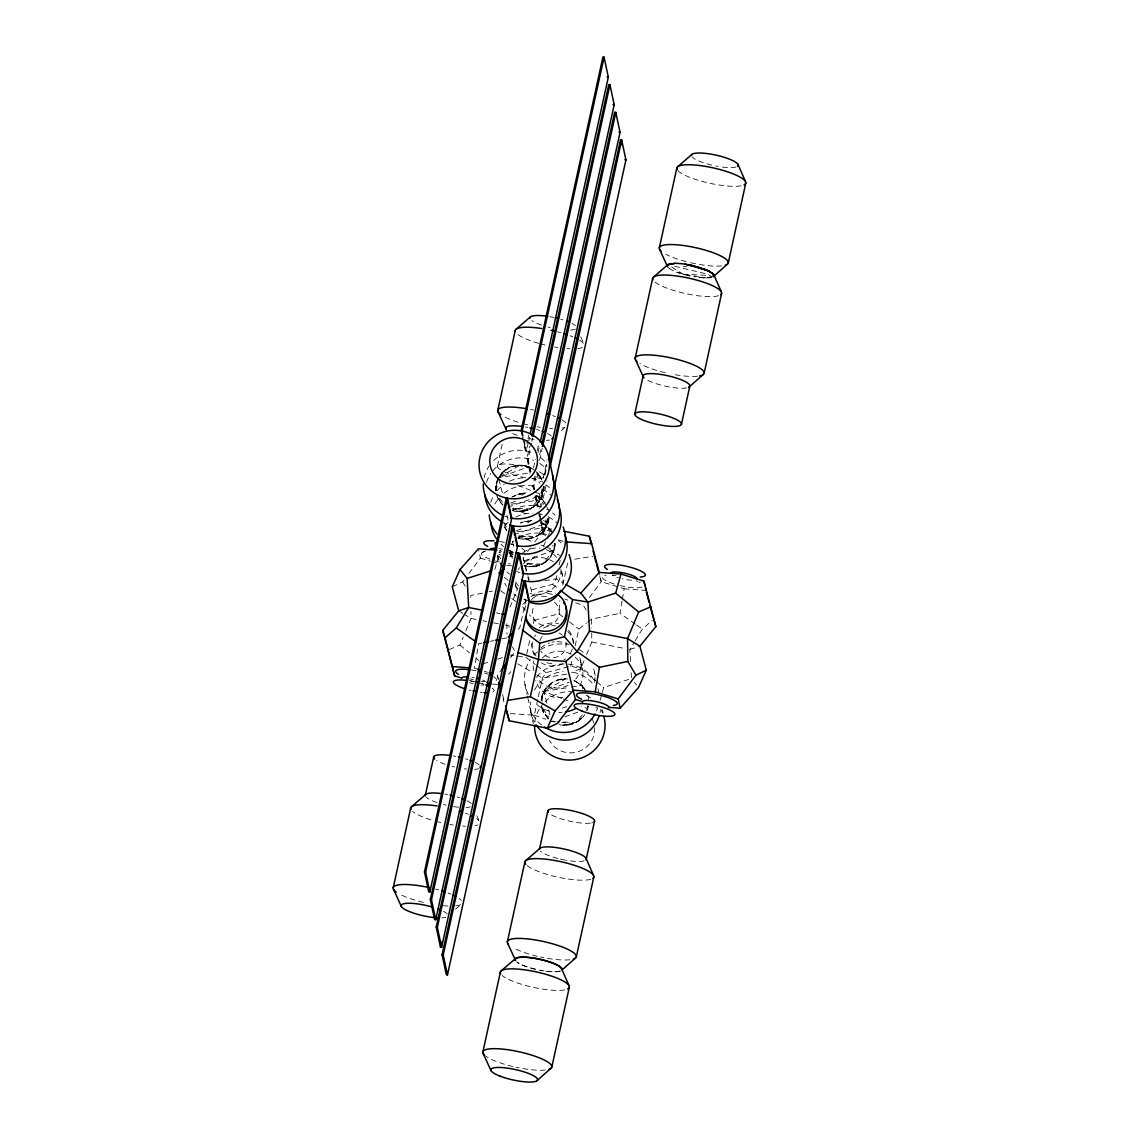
<?xml version="1.0" encoding="UTF-8"?>
<svg xmlns="http://www.w3.org/2000/svg" width="1139" height="1139" viewBox="0 0 1139 1139"><rect width="100%" height="100%" fill="white"/><g stroke="black" fill="none" stroke-linecap="round" stroke-linejoin="round"><path stroke-width="0.75" stroke-dasharray="5 3.75" d="M512.436 510.642C525.677 514.956 543.275 504.848 542.406 490.083M518.302 538.234C532.141 542.79 550.294 531.529 548.3 516.067M524.168 565.841C538.021 570.397 556.159 559.135 554.166 543.673M587.795 705.383L586.984 710.679M537.964 502.883L542.321 494.967L543.331 486.495C544.143 495.864 538.348 504.435 530.347 508.919L513.148 508.165M555.02 543.161C555.476 552.045 549.511 559.818 542.093 564.132L523.171 563.292M495.679 490.24L496.689 481.769M519.014 535.771L536.227 536.526C543.474 532.312 549.169 524.937 549.24 516.323M555.106 543.915L554.052 550.165L549.696 558.096M562.865 616.84L558.865 613.793L559.847 600.709M543.83 530.489L548.186 522.559L548.784 517.49M544.228 562.908L548.058 559.861L542.093 564.132L554.052 550.165L554.864 543.388M495.849 491.009L496.148 483.804L497.444 479.733M541.224 700.286C541.965 687.315 555.106 677.321 567.792 678.958M496.234 490.866L498.426 477.711L528.653 466.805L532.739 468.884C522.146 461.893 506.57 465.139 499.622 475.746M542.192 701.254C541.167 688.027 553.355 679.086 565.57 678.816L543.844 691.387L541.21 699.545M635.306 624.158L619.958 613.309L622.051 601.05M622.35 599.299L624.144 588.792L619.232 587.268M497.359 466.278L502.299 443.726M528.354 442.373L526.46 451.03L525.321 450.802L527.599 440.423M527.969 438.686L528.724 435.226M528.724 440.636L529.493 437.177M530.119 473.411L526.944 458.433L529.592 446.317M530.902 471.973L528.083 458.661L531.486 443.071M531.87 441.348L532.625 437.889M533.465 468.015L535.358 459.373M537.252 450.717L538.761 443.783M538.007 452.667L539.53 445.748M533.522 489.371L532.81 486.04L535.088 475.646M539.63 454.874L541.523 446.232M534.647 489.585L533.949 486.253L536.982 472.414M539.63 460.298L542.278 448.182M541.979 488.93L538.192 506.229L537.053 506.015L540.47 490.425M543.118 478.309L546.905 461.01M544.414 474.835L546.692 464.427M545.012 475.077L546.905 466.421M532.497 507.695L536.327 504.648L530.347 508.919L542.321 494.967L543.331 486.495M539.815 508.45L544.741 485.94M541.324 506.94L547.019 480.971M526.019 599.271L519.74 627.945L517.206 629.924M547.475 518.259L544.058 533.835L542.919 533.607L546.336 518.031M538.363 535.302L542.192 532.255L536.227 536.526L548.186 522.559L549.083 518.473M526.745 654.042L530.802 635.491M533.394 623.688L534.134 620.314L529.535 614.918M556.829 575.779L556.145 578.883L552.6 584.321L529.521 590.415M559.192 564.958L560.217 560.331M510.343 713.584L534.305 715.221L537.693 699.759M538.363 696.669L542.435 678.118L545.98 672.679L570.71 666.158L580.719 668.621L595.597 680.837M562.808 585.076L568.219 560.345M570.71 666.158L572.191 659.41M575.138 645.913L578.84 629.055L586.471 623.118M588.336 705.909L586.001 712.701M588.279 706.607L587.738 708.629L581.232 706.08M495.636 488.019L498.426 477.711L529.535 472.884M541.452 700.229L543.844 691.387L549.938 684.14M494.867 569.5L500.22 550.436M600.139 700.2L601.933 693.85M602.374 692.27L603.713 687.5L631.462 678.545L631.077 671.711M541.566 697.481L542.862 693.409M496.148 483.804L498.426 477.711M449.222 649.543L459.928 645.016L463.189 637.185M465.794 630.935L471.019 618.42L470.934 611.387M510.016 607.144L517.861 588.365L515.155 586.158M583.994 660.805L580.719 668.621L571.55 672.508M586.599 654.555L591.824 642.04L591.682 629.725M543.545 546.108L545.481 541.78M547.418 537.451L551.276 528.795L540.911 533.735L534.704 542.064M630.522 661.446L629.867 649.472L634.309 642.197M635.192 640.73L642.282 629.084L652.277 620.285M452.283 586.813L462.648 581.872L464.74 579.068M468.926 573.472L480.416 558.082L478.779 550.336M526.261 571.123L523.143 557.526L525.819 553.967M527.585 551.575L530.261 548.016M498.341 679.94L497.359 675.299L501.801 669.362M510.685 657.459L515.127 651.508L512.422 646.952M589.376 597.562L601.221 581.687L599.74 574.725M559.932 724.817C569.272 726.71 579.48 722.596 584.805 714.666M499.437 476.501C506.485 464.413 524.78 461.722 535.159 470.977M582.3 714.979L575.764 722.596L556.843 721.756M525.122 566.809L534.333 556.458M508.549 674.231L510.842 671.654M501.046 473.852L504.52 470.478M499.708 476.472L508.649 467.816M546.891 703.105L543.844 691.387L554.067 681.492M561.228 430.77L564.73 427.666M455.5 909.278L460.17 905.121M522.73 604.368L526.474 601.065M583.382 716.559L575.764 722.596L581.744 718.325L577.914 721.371M587.738 622.136L591.554 619.16L619.958 613.309M511.767 497.188L519.071 493.643L528.24 492.888M499.879 476.871L520.153 465.153L510.898 466.819L520.153 465.153M521.676 495.266L526.019 492.746L516.764 494.411L526.019 492.746L512.379 496.647M527.542 522.872L531.885 520.352L534.106 520.495M482.552 552.287L485.741 550.92M510.656 503.025L515.426 501.302M516.522 530.632L522.886 528.325M561.726 698.421L543.844 691.387L569.301 682.204M507.909 507.268L542.321 494.967L541.053 489.998M513.774 534.874L548.186 522.559L546.934 517.604M524.552 560.715L554.052 550.165L552.799 545.211M555.049 721.855L551.689 721.528L556.601 719.777M564.802 716.844L577.9 712.146M629.867 649.472L639.89 646.212M482.908 663.88L489.443 661.773M497.601 659.139L502.498 657.559M712.473 276.136L706.308 277.93L698.235 277.361A23.905 5.339 12.4 0 1 693.95 276.72M534.134 620.314L558.865 613.793M482.452 593.134L470.749 595.555L470.82 600.822M489.129 591.753L492.475 591.07M481.968 643.008L478.622 643.692L474.422 668.209L477.697 669.219M490.311 641.285L493.657 640.588M502.014 638.865L507.026 637.84M518.857 511.582L528.112 509.93L512.991 508.492M524.723 539.188L533.977 537.523L518.857 536.099M530.589 566.795L539.843 565.129L524.723 563.705M564.275 725.258L573.529 723.592L561.769 722.482M525.805 510.685L521.135 511.511L528.112 509.93L516.636 511.454L512.194 509.916M531.671 538.291L527.001 539.117L533.977 537.523L522.502 539.06L518.06 537.523M537.537 565.898L532.867 566.724L539.843 565.129L528.368 566.667L523.926 565.115M571.223 724.361L566.553 725.187L573.529 723.592L562.054 725.13L559.092 724.105M574.739 559.263L592.65 556.302M544.741 580.762L556.145 578.883L562.31 582.442M566.752 674.089L542.435 678.118L536.953 674.957M511.212 504.25L542.321 499.409L545.41 503.096M517.078 531.842L548.186 527.015L551.276 530.703M543.844 691.387L569.771 687.358M571.507 687.088L581.872 685.479L584.962 689.166M708.017 277.888L710.85 277.574L706.308 277.93L711.946 277.304L706.308 277.93L683.172 274.243L676.865 272.178A23.905 5.339 12.4 0 1 669.376 268.477L668.522 267.807M551.689 721.528L555.134 721.685M678.872 272.904L676.865 272.178L683.172 274.243L710.579 275.524M546.407 596.509L532.725 595.569L529.678 584.065M506.698 565.428L511.724 565.798M624.144 588.792L645.927 590.429M477.554 682.944L484.26 683.457M492.632 684.083L497.658 684.468M704.429 277.902L698.235 277.361L700.371 277.603M683.4 266.327L686.86 266.697M522.602 656.861L510.656 654.925L513.703 658.769M526.944 458.433L528.083 458.661M532.81 486.04L533.949 486.253M496.376 612.924L499.836 613.608M476.216 619.445L471.019 618.42L464.171 614.177M483.135 620.798L486.595 621.467M493.5 622.819L498.697 623.83M505.616 625.183L509.076 625.866L509.261 629.283M591.824 642.04L624.685 648.461M687.586 275.396L689.75 275.894L683.172 274.243L667.853 264.675M674.687 266.298L708.885 274.471M689.75 275.894L683.172 274.243M522.374 465.282L528.653 466.805L524.495 465.595M510.044 553.483L513.319 554.494M617.594 586.756L601.221 581.687L599.484 575.28M480.416 558.082L490.254 561.114M491.891 561.627L498.441 563.648M484.26 671.255L487.535 672.266M469.368 680.41L474.28 681.934M540.911 533.735L546.763 535.743M558.437 539.772L564.275 541.78M564.773 599.057L567.877 600.125M575.665 602.802L583.453 605.492L586.158 610.048M534.305 715.221L545.98 719.236M517.932 485.385L532.568 491.123M534.191 491.763L542.321 494.967M512.422 508.507L528.681 514.899M543.303 520.651L548.186 522.559M518.288 536.113L534.547 542.506M541.039 545.054L544.3 546.336M545.923 546.976L554.052 550.165M563.349 699.047L569.856 701.61M583.609 688.383L581.872 685.479L574.07 680.481L581.872 685.479L586.314 692.085M541.751 522.701L548.186 527.015L552.629 533.622M574.07 680.481L581.872 685.479L582.712 688.796M536.597 495.337L542.321 499.409L544.1 502.057M542.463 522.943L548.186 527.015L550.792 531.372M549.71 549.667L559.591 555.362M517.761 663.88L532.838 672.58M458.69 610.789L462.804 613.337M535.828 495.251L542.321 499.409L545.795 505.218M541.694 522.844L548.186 527.015L549.454 531.984M636.701 625.14L642.282 629.084M500.548 590.671L504.734 593.633M511.724 598.559L515.91 601.52M552.6 584.321L559.263 589.404M569.514 621.937L578.84 629.055M526.004 657.417L535.33 664.535M536.654 665.56L545.98 672.679M538.605 496.476L542.321 499.409L543.574 504.378M504.335 577.274L508.393 580.605M596.95 681.948L603.713 687.5M459.928 645.016L469.396 652.775M476.145 658.328L478.85 660.549M497.23 497.003L503.054 505.047M548.471 718.723L543.645 712.843L541.367 706.18L548.87 717.342M667.895 267.181L669.376 268.477M548.614 719.065L543.645 712.843L541.879 708.444M536.455 471.802L541.78 479.733L537.337 473.126M496.462 494.767L498.227 499.181L502.555 504.933M547.973 718.595L541.367 706.18L543.645 712.843M522.644 606.816L524.937 609.522M634.494 682.389L636.53 684.938M506.784 530.774L504.093 526.773L506.784 530.774L503.951 524.68M509.816 552.287L512.65 558.381L508.962 552.216M499.708 498.085L502.513 502.271M503.694 522.901L506.513 527.086M509.56 550.507L512.379 554.693M509.959 554.38L512.65 558.381M538.092 473.568L541.78 479.733L539.544 475.49M537.323 473.255L542.534 481.968M546.663 506.67L548.4 509.574M549.824 528.781L552.771 533.707M583.51 687.244L586.457 692.17M462.648 581.872L465.353 586.428M498.782 498.597L500.918 503.167M580.776 336.831L583.908 343.978A35.295 7.873 12.4 0 0 579.537 340.148M476.857 815.723L478.722 820.009M523.143 557.526L527.912 575.181M528.354 576.775L529.222 579.993M497.359 675.299L498.227 678.517M502.555 694.548L504.292 700.969M527.784 576.875L528.923 581.189M503.125 698.962L503.894 701.838M498.854 479.391L502.783 494.454M506.912 515.369L508.208 520.395M512.336 541.296L514.088 547.987M548.642 709.811L549.938 714.836M536.882 473.468L539.388 483.392M594.458 672.11L595.17 675.441M602.446 709.711L603.157 713.028M561.57 571.308L562.595 576.092M580.477 660.236L582.513 669.789M522.203 431.055L523.627 437.703M523.983 439.369L526.46 451.03M536.07 496.248L538.192 506.229M539.815 513.86L540.512 517.191M540.868 518.857L544.058 533.835M521.989 432.606L523.057 437.604M524.111 442.587L525.891 450.916M527.514 458.547L530.333 471.859M533.379 486.154L534.077 489.471M535.501 496.134L537.622 506.115M539.601 515.412L540.655 520.409M541.367 523.741L543.488 533.721M521.078 430.827L522.132 435.824M522.488 437.49L525.321 450.802M534.931 496.02L537.053 506.015M538.676 513.646L539.388 516.964M539.729 518.629L542.919 533.607M515.269 583.396L515.953 586.585M497.472 555.134L498.896 561.783M524.937 684.325L527.058 694.306M527.414 695.972L529.179 704.301M530.802 711.932L533.28 723.578M587.952 695.644L588.749 700.172M591.554 619.16L591.654 627.959M506.855 623.759L506.983 634.309M531.5 599.57A20.844 20.217 -12 0 1 552.315 594.359M554.422 602.189A13.497 13.098 -12 0 1 556.829 619.915A13.497 13.098 -12 0 1 538.761 623.645A13.497 13.098 -12 0 1 533.977 606.404M524.78 610.775A20.844 20.217 -12 0 1 526.36 603.556M530.931 596.893A20.844 20.217 -12 0 1 555.362 593.092M600.552 709.512A35.295 34.227 -12 0 1 600.039 712.558M534.163 721.77A35.295 34.227 -12 0 1 530.575 702.137M534.447 690.106A35.295 34.227 -12 0 1 563.164 671.654M572.931 672.224A35.295 34.227 -12 0 1 593.006 683.984M594.615 727.764A23.905 23.193 -12 0 1 577.16 751.954A23.905 23.193 -12 0 1 549.511 740.45M562.182 708.088A23.905 23.193 -12 0 1 566.823 706.792M592.066 718.837A23.905 23.193 -12 0 1 593.818 723.237M534.817 722.112A35.295 34.227 -12 0 1 542.577 704.372M544.983 701.766A35.295 34.227 -12 0 1 570.781 691.53M586.371 695.345A35.295 34.227 -12 0 1 592.18 699.047M601.207 709.853A35.295 34.227 -12 0 1 602.688 713.042M575.209 657.146A23.905 23.193 -12 0 1 577.872 688.497M563.008 697.296A23.905 23.193 -12 0 1 535.871 680.296M542.235 658.157A23.905 23.193 -12 0 1 571.123 654.256M593.704 668.778A35.295 34.227 -12 0 1 594.174 684.966M562.111 712.388A35.295 34.227 -12 0 1 558.736 712.487M549.269 711.092A35.295 34.227 -12 0 1 534.675 702.663M528.297 694.178A35.295 34.227 -12 0 1 530.361 659.581M534.874 654.185A35.295 34.227 -12 0 1 537.58 651.807M540.527 649.686A35.295 34.227 -12 0 1 567.065 644.617M579.224 649.458A35.295 34.227 -12 0 1 584.72 653.786M596.494 710.935A35.295 34.227 -12 0 0 597.619 707.931A13.497 3.004 12.4 0 1 595.199 707.547M541.58 724.945A35.295 34.227 -12 0 1 528.781 700.969M536.711 676.78A35.295 34.227 -12 0 1 564.916 663.923M568.176 664.122A35.295 34.227 -12 0 1 595.341 682.247M597.947 688.739A35.295 34.227 -12 0 1 598.701 692.085M579.865 657.844A23.905 23.193 -12 0 1 574.17 680.837M568.09 685.322A23.905 23.193 -12 0 1 536.811 677.491M533.835 670.743A23.905 23.193 -12 0 1 533.55 660.933M540.783 648.063A23.905 23.193 -12 0 1 549.468 642.951M551.917 642.268A23.905 23.193 -12 0 1 554.422 641.841M556.957 641.67A23.905 23.193 -12 0 1 569.087 644.702M445.833 917.251A23.905 5.339 12.4 0 1 441.904 917.835M443.413 911.285A23.905 5.339 12.4 0 1 447.271 914.033M460.412 904.665A35.295 7.873 12.4 0 1 455.6 905.832M448.068 906.018A35.295 7.873 12.4 0 1 442.06 905.605M423.195 902.344A35.295 7.873 12.4 0 1 399.832 894.257M435.468 889.061A35.295 7.873 12.4 0 1 438.729 889.958M448.04 893.019A35.295 7.873 12.4 0 1 450.816 894.115M459.102 898.472A35.295 7.873 12.4 0 1 461.281 900.394M470.222 806.868A23.905 5.339 12.4 0 1 466.065 807.523M458.405 807.252A23.905 5.339 12.4 0 1 453.593 806.626M446.175 805.173A23.905 5.339 12.4 0 1 443.427 804.49M436.92 802.539A23.905 5.339 12.4 0 1 426.285 797.186M445.007 794.125A23.905 5.339 12.4 0 1 447.47 794.566M457.237 796.973A23.905 5.339 12.4 0 1 459.501 797.684M467.104 800.731A23.905 5.339 12.4 0 1 471.432 803.721M477.896 824.85A35.295 7.873 12.4 0 1 475.02 825.732M465.538 826.216A35.295 7.873 12.4 0 1 462.605 826.046M453.208 824.978A35.295 7.873 12.4 0 1 450.062 824.465M440.665 822.529A35.295 7.873 12.4 0 1 437.419 821.717M430.941 819.866A35.295 7.873 12.4 0 1 412.532 811.324M465.524 813.203A35.295 7.873 12.4 0 1 468.3 814.3M476.572 818.656A35.295 7.873 12.4 0 1 478.75 820.578M478.579 768.697A23.905 5.339 12.4 0 1 474.621 769.338M466.677 769.067A23.905 5.339 12.4 0 1 464.356 768.797M454.532 766.988A23.905 5.339 12.4 0 1 452.069 766.39M445.15 764.312A23.905 5.339 12.4 0 1 436.579 760.482M453.365 755.94A23.905 5.339 12.4 0 1 455.842 756.396M465.595 758.788A23.905 5.339 12.4 0 1 467.858 759.499M475.461 762.561A23.905 5.339 12.4 0 1 479.063 764.824M545.254 1070.005A35.295 7.873 12.4 0 1 522.246 1068.453M519.156 1067.884A35.295 7.873 12.4 0 1 516.052 1067.243M512.849 1066.517A35.295 7.873 12.4 0 1 485.969 1056.294M559.648 971.111A23.905 5.339 12.4 0 1 539.559 970.143M535.287 969.218A23.905 5.339 12.4 0 1 517.078 962.298M564.673 989.905A35.295 7.873 12.4 0 1 531.457 986.958A35.295 7.873 12.4 0 1 502.199 975.497M560.858 970.855A23.905 5.339 12.4 0 1 546.279 971.24M544.129 970.941A23.905 5.339 12.4 0 1 539.9 970.214M535.629 969.275A23.905 5.339 12.4 0 1 516.579 961.686M569.756 959.764A35.295 7.873 12.4 0 1 540.555 957.002M537.352 956.276A35.295 7.873 12.4 0 1 513.988 948.189M584.15 860.87A23.905 5.339 12.4 0 1 566.154 860.287M565.3 860.13A23.905 5.339 12.4 0 1 559.79 858.977M557.868 858.493A23.905 5.339 12.4 0 1 540.456 851.118M590.785 879.265A35.295 7.873 12.4 0 1 557.711 877.115A35.295 7.873 12.4 0 1 526.702 865.256M592.736 822.629A23.905 5.339 12.4 0 1 591.654 822.913M590.329 823.141A23.905 5.339 12.4 0 1 568.688 820.92A23.905 5.339 12.4 0 1 549.653 813.659M736.093 166.992A23.905 5.339 12.4 0 1 720.232 166.75M718.097 166.408A23.905 5.339 12.4 0 1 716.004 166.023M711.733 165.098A23.905 5.339 12.4 0 1 692.056 156.869M741.119 185.785A35.295 7.873 12.4 0 1 706.265 182.454A35.295 7.873 12.4 0 1 677.719 170.437M721.699 265.885A35.295 7.873 12.4 0 1 689.294 262.397M686.048 261.586A35.295 7.873 12.4 0 1 665.945 254.31M718.581 295.699A35.295 7.873 12.4 0 1 685.507 293.549A35.295 7.873 12.4 0 1 654.484 281.675M686.703 387.872A23.905 5.339 12.4 0 1 666.215 386.335A23.905 5.339 12.4 0 1 646.012 379.315M697.552 376.183A35.295 7.873 12.4 0 1 674.544 374.631M665.148 372.695A35.295 7.873 12.4 0 1 639.862 363.526M575.409 329.143A23.905 5.339 12.4 0 1 570.611 330.068M550.18 327.576A23.905 5.339 12.4 0 1 547.987 327.021M541.481 325.071A23.905 5.339 12.4 0 1 531.97 320.657M549.938 316.713A23.905 5.339 12.4 0 1 554.138 317.539M560.715 319.191A23.905 5.339 12.4 0 1 562.894 319.845M572.134 323.504A23.905 5.339 12.4 0 1 575.366 325.626M582.442 347.381A35.295 7.873 12.4 0 1 577.63 348.548M570.098 348.748A35.295 7.873 12.4 0 1 567.165 348.591M557.768 347.509A35.295 7.873 12.4 0 1 554.622 346.996M545.225 345.06A35.295 7.873 12.4 0 1 541.979 344.249M538.719 343.352A35.295 7.873 12.4 0 1 517.092 333.855M557.512 331.791A35.295 7.873 12.4 0 1 560.772 332.673M570.084 335.734A35.295 7.873 12.4 0 1 572.846 336.831M549.525 440.01A23.905 5.339 12.4 0 1 546.464 440.366M534.006 439.469A23.905 5.339 12.4 0 1 526.574 438.017M517.32 435.383A23.905 5.339 12.4 0 1 511.468 433.034M525.406 426.954A23.905 5.339 12.4 0 1 527.884 427.41M536.554 429.488A23.905 5.339 12.4 0 1 539.9 430.514M547.503 433.575A23.905 5.339 12.4 0 1 551.205 435.938M564.972 427.196A35.295 7.873 12.4 0 1 562.096 428.079M552.629 428.563A35.295 7.873 12.4 0 1 549.681 428.392M540.299 427.324A35.295 7.873 12.4 0 1 537.138 426.812M527.756 424.875A35.295 7.873 12.4 0 1 524.495 424.064M518.017 422.213A35.295 7.873 12.4 0 1 502.47 415.707M530.475 409.428A35.295 7.873 12.4 0 1 533.579 410.054M552.6 415.55A35.295 7.873 12.4 0 1 555.376 416.646M562.068 419.949A35.295 7.873 12.4 0 1 565.827 422.925M543.702 477.07A23.905 5.339 12.4 0 1 532.568 478.451M525.634 477.64A23.905 5.339 12.4 0 1 497.558 465.751A23.905 5.339 12.4 0 1 531.543 468.699M539.146 471.745A23.905 5.339 12.4 0 1 543.915 475.39M641.969 586.955A20.844 4.641 12.4 0 1 620 585.588M614.248 584.022A20.844 4.641 12.4 0 1 606.19 575.209M616.042 575.565A20.844 4.641 12.4 0 0 612.369 575.195A13.497 3.004 12.4 0 0 618.392 577.744M636.302 580.733A20.844 4.641 12.4 0 1 637.797 581.388M639.121 582.043A20.844 4.641 12.4 0 1 640.26 582.684M631.618 580.178A13.497 3.004 12.4 0 1 622.108 578.769M568.617 630.337A20.844 20.217 -12 0 1 573.23 643.535M572.305 648.974A20.844 20.217 -12 0 1 568.503 655.879M565.485 658.826A20.844 20.217 -12 0 1 563.734 660.079M551.846 663.468A20.844 20.217 -12 0 1 544.442 662.015M536.213 656.135A20.844 20.217 -12 0 1 531.756 641.058M539.359 627.632A20.844 20.217 -12 0 1 558.58 623.83M565.998 642.239A13.497 13.098 -12 0 1 540.698 650.682M539.829 640.858A13.497 13.098 -12 0 1 542.292 636.388M559.035 632.928A13.497 13.098 -12 0 1 562.282 635.235M567.763 631.49A20.844 20.217 -12 0 1 573.757 644.29M562.452 663.838A20.844 20.217 -12 0 1 541.466 662.898M534.447 655.338A20.844 20.217 -12 0 1 532.639 641.94M534.618 636.63A20.844 20.217 -12 0 1 535.672 634.921M543.531 628.002A20.844 20.217 -12 0 1 555.49 625.795M510.329 563.905A20.844 4.641 12.4 0 1 508.478 563.691M499.195 561.983A20.844 4.641 12.4 0 1 495.351 560.972M489.855 559.164A20.844 4.641 12.4 0 1 486.723 551.49M498.982 552.515A20.844 4.641 12.4 0 1 500.804 552.856M510.272 555.234A20.844 4.641 12.4 0 1 512.109 555.846M512.835 556.558A13.497 3.004 12.4 0 1 509.703 556.501M501.302 555.149A13.497 3.004 12.4 0 1 498.811 554.494M498.754 548.656A13.497 3.004 12.4 0 1 502.356 549.24M509.674 551.176A13.497 3.004 12.4 0 1 513.689 552.856M521.804 548.343A20.844 4.641 12.4 0 1 524.068 552.287M512.678 553.17A20.844 4.641 12.4 0 1 510.827 552.956M501.544 551.248A20.844 4.641 12.4 0 1 499.622 550.778M499.466 541.481A20.844 4.641 12.4 0 1 504.99 542.506M510.713 543.944A20.844 4.641 12.4 0 1 512.621 544.513M493.671 676.851A20.844 4.641 12.4 0 1 493.685 681.635M484.545 681.677A20.844 4.641 12.4 0 1 480.815 681.193M473.411 679.755A20.844 4.641 12.4 0 1 469.553 678.744M471.332 669.988A20.844 4.641 12.4 0 1 476.842 670.999M484.474 673.007A20.844 4.641 12.4 0 1 488.076 674.245M483.733 685.08A13.497 3.004 12.4 0 1 481.555 684.995M473.169 683.642A13.497 3.004 12.4 0 1 469.453 682.631M471.831 677.321A13.497 3.004 12.4 0 1 474.208 677.733M482.68 680.083A13.497 3.004 12.4 0 1 485.556 681.35M492.262 688.184A20.844 4.641 12.4 0 1 491.336 692.37M482.196 692.398A20.844 4.641 12.4 0 1 480.331 692.185M471.062 690.476A20.844 4.641 12.4 0 1 469.14 689.992M470.848 681.008A20.844 4.641 12.4 0 1 474.493 681.734M482.139 683.727A20.844 4.641 12.4 0 1 483.975 684.34M509.517 574.113A35.295 34.227 -12 0 1 506.855 571.806M499.01 560.103A35.295 34.227 -12 0 1 497.131 553.469M504.648 525.933A35.295 34.227 -12 0 1 509.759 520.95M515.867 517.021A35.295 34.227 -12 0 1 532.853 513.091M539.245 513.746A35.295 34.227 -12 0 1 542.306 514.486M548.443 516.907A35.295 34.227 -12 0 1 556.9 522.915M560.929 569.301A23.905 23.193 -12 0 1 530.048 593.447M518.516 585.973A23.905 23.193 -12 0 1 515.654 581.645M522.815 552.742A23.905 23.193 -12 0 1 539.971 548.087M546.264 549.624A23.905 23.193 -12 0 1 556.615 557.541M528.767 600.936A35.295 34.227 -12 0 1 522.616 599.157M516.593 596.096A35.295 34.227 -12 0 1 513.76 594.088M506.556 586.329A35.295 34.227 -12 0 1 504.734 583.282M512.18 542.477A35.295 34.227 -12 0 1 514.002 540.911M517.989 538.163A35.295 34.227 -12 0 1 546.549 534.462M558.494 540.569A35.295 34.227 -12 0 1 561.157 542.89M508.094 517.391A35.295 34.227 -12 0 1 505.018 516.337M484.061 477.782A35.295 34.227 -12 0 1 489.186 465.879M493.7 460.483A35.295 34.227 -12 0 1 532.041 452.696M540.897 457.764A35.295 34.227 -12 0 1 545.965 462.676M506.641 523.968A35.295 34.227 -12 0 1 503.595 522.602M486.481 482.423A35.295 34.227 -12 0 1 490.809 473.511M492.916 470.734A35.295 34.227 -12 0 1 533.664 460.327M539.687 463.388A35.295 34.227 -12 0 1 545.168 467.716M513.974 544.983A35.295 34.227 -12 0 1 510.884 543.944M490.724 502.399A35.295 34.227 -12 0 1 493.287 496.405M497.159 490.71A35.295 34.227 -12 0 1 504.221 484.274M509.46 481.256A35.295 34.227 -12 0 1 525.364 477.853M531.756 478.522A35.295 34.227 -12 0 1 540.954 481.669M546.763 485.371A35.295 34.227 -12 0 1 549.411 487.677M512.507 551.575A35.295 34.227 -12 0 1 509.46 550.208M503.652 546.506A35.295 34.227 -12 0 1 500.989 544.2M494.896 504.036A35.295 34.227 -12 0 1 498.782 498.327M503.894 493.344A35.295 34.227 -12 0 1 536.441 486.894M542.577 489.3A35.295 34.227 -12 0 1 551.034 495.308M519.84 572.59A35.295 34.227 -12 0 1 516.75 571.55M500.69 558.722A35.295 34.227 -12 0 1 498.868 555.675M512.123 510.557A35.295 34.227 -12 0 1 540.683 506.869M546.82 509.275A35.295 34.227 -12 0 1 549.795 510.955M552.629 512.977A35.295 34.227 -12 0 1 555.291 515.284M561.114 571.379A23.905 23.193 -12 0 1 562.808 583.467M525.99 600.281A23.905 23.193 -12 0 1 523.94 598.829M516.693 588.934A23.905 23.193 -12 0 1 515.469 584.165M518.217 569.785A23.905 23.193 -12 0 1 519.555 567.678M524.837 562.296A23.905 23.193 -12 0 1 553.326 561.883M522.63 522.018L520.395 523.015L531.885 520.352L522.63 522.018M560.957 679.186L556.316 680.481L565.57 678.816L560.957 679.186"/><path stroke-width="1.5" d="M522.402 629.981L539.715 643.208L538.476 659.552L530.361 696.655L507.553 700.428M608.411 707.319L620.129 708.202L618.164 698.919L595.227 691.829L599.413 667.312L577.089 651.536L564.446 636.687L572.575 599.584L560.587 590.429A23.905 23.193 -12 0 1 530.503 602.488M393.211 887.836L410.695 808.021M497.771 410.367L515.255 330.552M425.317 795.264L433.674 757.093M424.477 871.919L506.357 498.042L507.496 498.27L511.738 518.245L429.859 892.122L428.72 891.894L424.477 871.919L425.616 872.147L429.859 892.122M425.616 872.147L507.496 498.27M604.083 57.178L522.203 431.055L521.078 430.827L602.944 56.95L604.083 57.178L608.326 77.139L530.247 433.717M430.343 899.525L512.223 525.649L513.362 525.876L517.604 545.837L435.724 919.728L434.6 919.5L430.343 899.525L431.482 899.753L435.724 919.728M531.87 435.938L608.81 84.557L609.949 84.77L614.192 104.745L540.285 442.274M431.482 899.753L513.362 525.876M533.009 436.152L609.949 84.77M436.223 927.132L518.088 553.255L519.227 553.469L523.47 573.444L441.605 947.321L440.466 947.107L436.223 927.132L437.348 927.36L441.605 947.321M541.908 444.495L614.676 112.163L615.815 112.377L620.057 132.352L548.428 459.501M437.348 927.36L519.227 553.469M542.662 446.445L615.815 112.377M440.466 947.107L441.605 941.91M442.089 954.738L523.954 580.847L525.093 581.075L529.336 601.05L447.47 974.927L446.331 974.713L442.089 954.738L443.213 954.952L447.47 974.927M549.667 463.445L620.541 139.755L621.68 139.983L625.923 159.958L554.294 487.108M443.213 954.952L525.093 581.075M550.052 467.132L621.68 139.983M482.879 1052.009L500.348 972.193M507.382 941.768L524.851 861.952M635.163 358.187L652.647 278.372M659.324 247.889L676.808 168.074M547.831 811.025L539.473 849.196A23.905 5.339 12.4 0 1 564.716 849.153A23.905 5.339 12.4 0 1 586.03 859.731M634.75 414.112L643.108 375.927M586.158 859.489L594.515 821.304M681.435 424.391A23.905 5.339 12.4 0 0 648.119 412.104A23.905 5.339 12.4 0 0 644.831 420.832A23.905 5.339 12.4 0 0 681.435 424.391L689.793 386.221M551.86 1066.93L569.329 987.129M576.362 956.703L593.832 876.888M704.158 373.122L721.628 293.307M728.305 262.81L745.789 183.009M572.575 599.584L587.923 602.075L615.672 593.12L621.011 574.056L643.948 581.146L655.836 626.607L639.89 646.212L646.297 670.188L638.552 687.5L620.129 708.202M708.017 270.826L712.758 273.445L713.797 274.67L713.427 276.592L713.384 274.086L708.017 270.584M650.882 606.816L638.652 611.985L627.561 638.566L627.817 661.446L635.932 675.128L618.164 698.919M496.875 550.18L478.451 548.799L460.014 569.5L452.283 586.813L458.69 610.789L442.744 630.394L454.632 675.854L461.181 677.876M505.787 709.028L509.247 720.759L547.289 728.205L555.035 710.893L573.458 690.177L595.227 691.829M454.632 675.854L445.064 637.812L456.283 627.916L468.699 607.514L467.118 578.455L460.014 569.5M566.012 584.578L580.819 593.106L587.923 602.075L589.504 631.134L577.089 651.536L565.855 661.432L538.476 659.552L518.245 652.576M501.801 669.362L506.243 663.411M565.855 661.432L575.437 699.46L557.654 723.265L547.289 728.205M580.819 593.106L599.242 572.404L621.011 574.056M713.427 276.592L727.451 264.148M689.266 386.89L703.29 374.446M562.652 969.431L575.494 958.027M536.982 1080.712L550.991 1068.268M677.662 166.75L692.014 154.363M516.109 329.228L530.461 316.841M653.501 277.048L667.853 264.675L674.986 263.323A23.905 5.339 12.4 0 1 685.208 264.191L698.107 267.01L709.526 271.338L691.53 265.359M411.549 806.697L425.901 794.31M525.72 860.628L540.057 848.242M501.217 970.869L515.568 958.483M508.293 636.843L513.39 632.885M667.283 266.056A23.905 5.339 12.4 0 1 667.853 264.675L674.986 263.323M635.932 675.128L646.297 670.188M458.69 610.789L468.699 607.514L482.537 610.219M467.118 578.455L491.607 570.554M667.853 264.675L671.754 263.493M539.715 643.208L564.446 636.687M483.634 642.652L488.645 641.627M495.323 640.246L498.668 639.563M599.413 667.312L627.817 661.446M565.983 541.893L591.654 543.645L599.242 572.404M452.653 666.571L469.41 667.824M487.606 683.699L490.952 683.955M607.187 76.925L608.326 77.139M613.053 104.532L614.192 104.745M618.933 132.124L620.057 132.352M624.798 159.731L625.923 159.958M685.208 264.191L705.212 269.587M510.599 518.017L511.738 518.245M563.962 531.272L589.333 536.241L591.654 543.645M516.465 545.624L517.604 545.837M522.331 573.23L523.47 573.444M501.573 613.949L505.018 614.619M589.504 631.134L627.561 638.566L639.89 646.212M687.344 264.547L693.694 265.857M477.697 669.219L480.985 670.23M489.172 672.765L492.447 673.79M575.437 699.46L581.986 701.496M704.429 269.089L709.526 271.338M530.361 696.655L555.035 710.893M456.283 627.916L475.831 641.727M615.672 593.12L638.652 611.985M498.925 572.832L501.63 575.053M508.82 640.873L510.628 643.905M712.758 273.445L714.011 275.681M659.652 249.398L667.497 266.597M635.491 359.696L643.336 376.895M498.099 411.877L505.944 429.076M507.695 943.277L515.54 960.476M483.192 1053.518L491.037 1070.717M393.539 889.345L401.384 906.544M737.944 164.358L745.461 181.485M713.797 274.67L721.314 291.798M586.001 858.236L593.519 875.378M561.499 968.477L569.016 985.619M655.836 626.607L649.942 605.649M442.744 630.394L445.064 637.812M596.01 562.438L593.049 551.077M596.452 564.047L599.057 573.672M499.523 683.329L500.833 688.141M646.368 592.123L649.045 602.275M500.477 688.896L498.839 682.261M589.333 536.241L591.397 544.485M505.531 705.924L509.247 720.759M620.541 139.755L621.609 144.753M643.948 581.146L644.93 585.788M645.429 588.108L645.927 590.429M549.041 458.448A35.295 34.227 -12 0 1 501.972 496.803A35.295 34.227 -12 0 1 491.834 438.387A35.295 34.227 -12 0 1 549.041 458.448L553.283 478.423M554.907 486.04L559.149 506.015M506.926 498.156L511.169 518.131A35.295 34.227 -12 0 0 552.529 475.077M512.792 525.762L514.913 535.743M515.269 537.409L517.035 545.738A35.295 34.227 -12 0 0 551.205 534.049A35.295 34.227 -12 0 0 557.27 499.38M518.658 553.369L520.779 563.349M521.135 565.015L522.901 573.33A35.295 34.227 -12 0 0 557.085 561.641A35.295 34.227 -12 0 0 563.136 526.973M524.524 580.961L526.289 589.29M526.645 590.956L528.767 600.936A35.295 34.227 -12 0 0 562.951 589.247A35.295 34.227 -12 0 0 569.002 554.579M518.088 553.255L519.156 558.238M523.954 580.847L524.666 584.179M565.57 606.233A20.844 20.217 -12 0 1 551.66 633.213A20.844 20.217 -12 0 1 525.634 617.366M563.62 602.545A20.844 20.217 -12 0 1 564.702 604.339M558.793 595.284A20.844 20.217 -12 0 1 556.9 627.916A20.844 20.217 -12 0 1 525.506 616.655M599.242 715.563A35.295 34.227 -12 0 1 570.397 739.724A35.295 34.227 -12 0 1 535.985 724.817M603.812 716.346A35.295 34.227 -12 0 1 574.028 759.77A35.295 34.227 -12 0 1 534.575 725.287M575.708 708.558A35.295 34.227 -12 0 1 565.542 711.946M595.056 713.925A35.295 34.227 -12 0 1 544.414 726.967M438.33 917.849A23.905 5.339 12.4 0 1 436.337 917.735M434.258 917.55A23.905 5.339 12.4 0 1 401.184 906.018A23.905 5.339 12.4 0 1 432.008 906.957M438.316 909.036A23.905 5.339 12.4 0 1 440.195 909.776M396.315 892.122A35.295 7.873 12.4 0 1 429.019 887.523M441.946 890.926A35.295 7.873 12.4 0 1 445.078 891.951M453.336 895.226A35.295 7.873 12.4 0 1 455.586 896.336M425.374 795.862A23.905 5.339 12.4 0 1 442.573 793.741M449.962 795.093A23.905 5.339 12.4 0 1 453.948 796.047M461.651 798.425A23.905 5.339 12.4 0 1 465.467 799.948M411.008 809.53A35.295 7.873 12.4 0 1 437.148 805.985M459.43 811.11A35.295 7.873 12.4 0 1 462.548 812.135M470.82 815.41A35.295 7.873 12.4 0 1 473.055 816.521M480.231 766.191A23.905 5.339 12.4 0 1 480.017 767.885M434.642 759.015A23.905 5.339 12.4 0 1 450.93 755.556M458.334 756.908A23.905 5.339 12.4 0 1 460.797 757.492M470.008 760.24A23.905 5.339 12.4 0 1 472.002 761.009M484.716 1055.312A35.295 7.873 12.4 0 1 519 1051.767A35.295 7.873 12.4 0 1 548.813 1069.322M515.198 960.405A23.905 5.339 12.4 0 1 536.085 958.54A23.905 5.339 12.4 0 1 561.698 969.004M500.676 973.703A35.295 7.873 12.4 0 1 538.007 972.293A35.295 7.873 12.4 0 1 567.549 989.022M515.341 959.949A23.905 5.339 12.4 0 1 515.326 959.451M515.511 958.981A23.905 5.339 12.4 0 1 540.669 959.479A23.905 5.339 12.4 0 1 562.068 969.574M508.293 944.131A35.295 7.873 12.4 0 1 545.154 941.896A35.295 7.873 12.4 0 1 573.316 959.081M525.777 864.316A35.295 7.873 12.4 0 1 559.206 861.34A35.295 7.873 12.4 0 1 592.978 878.212M548.229 812.264A23.905 5.339 12.4 0 1 571.237 810.584A23.905 5.339 12.4 0 1 594.188 821.817M691.43 155.26A23.905 5.339 12.4 0 1 717.883 155.559A23.905 5.339 12.4 0 1 737.588 166.28M677.121 169.583A35.295 7.873 12.4 0 1 714.452 168.173A35.295 7.873 12.4 0 1 743.995 184.902M661.161 251.178A35.295 7.873 12.4 0 1 695.445 247.647A35.295 7.873 12.4 0 1 725.258 265.202M652.974 279.881A35.295 7.873 12.4 0 1 688.611 278.101A35.295 7.873 12.4 0 1 720.773 294.631M644.09 377.849A23.905 5.339 12.4 0 1 666.885 375.557A23.905 5.339 12.4 0 1 688.654 387.274M637.014 361.49A35.295 7.873 12.4 0 1 669.561 357.589A35.295 7.873 12.4 0 1 702.364 375.016M701.097 375.5A35.295 7.873 12.4 0 1 699.488 375.898M529.891 318.237A23.905 5.339 12.4 0 1 547.802 316.371M556.302 318.037A23.905 5.339 12.4 0 1 558.509 318.578M567.023 321.255A23.905 5.339 12.4 0 1 568.902 322.01M515.269 331.278A35.295 7.873 12.4 0 1 541.708 328.516M551.062 330.253A35.295 7.873 12.4 0 1 554.252 330.979M563.99 333.642A35.295 7.873 12.4 0 1 567.108 334.667M575.38 337.956A35.295 7.873 12.4 0 1 577.615 339.052M552.472 437.832A23.905 5.339 12.4 0 1 551.874 439.07M506.342 429.659A23.905 5.339 12.4 0 1 522.972 426.57M529.977 427.851A23.905 5.339 12.4 0 1 534.348 428.89M542.05 431.254A23.905 5.339 12.4 0 1 544.741 432.307M500.875 414.667A35.295 7.873 12.4 0 1 527.385 408.844M546.506 413.457A35.295 7.873 12.4 0 1 549.624 414.482M557.896 417.757A35.295 7.873 12.4 0 1 560.132 418.867M581.73 699.246A20.844 4.641 12.4 0 1 582.214 692.868A20.844 4.641 12.4 0 1 609.991 698.292A20.844 4.641 12.4 0 1 613.337 705.425M582.627 702.293A13.497 3.004 12.4 0 1 595.626 701.482A13.497 3.004 12.4 0 1 608.781 707.689M610.646 573.501A13.497 3.004 12.4 0 1 623.147 572.86A13.497 3.004 12.4 0 1 637.014 578.655M607.414 569.457A20.844 4.641 12.4 0 1 612.967 564.375A20.844 4.641 12.4 0 1 640.132 570.667A20.844 4.641 12.4 0 1 640.146 577.032M489.841 549.596A13.497 3.004 12.4 0 1 496.376 548.414M487.748 546.478A20.844 4.641 12.4 0 1 493.927 540.854M458.476 674.345A20.844 4.641 12.4 0 1 469.453 669.718M478.736 671.441A20.844 4.641 12.4 0 1 480.658 671.91M489.713 674.9A20.844 4.641 12.4 0 1 491.208 675.555M461.708 678.374A13.497 3.004 12.4 0 1 467.104 676.851M476.629 678.26A13.497 3.004 12.4 0 1 479.106 678.915M486.908 682.161A13.497 3.004 12.4 0 1 488.09 683.813M487.364 692.683A20.844 4.641 12.4 0 1 484.004 692.555M476.6 691.615A20.844 4.641 12.4 0 1 472.941 690.903M465.31 688.896A20.844 4.641 12.4 0 1 453.365 681.862A20.844 4.641 12.4 0 1 467.104 680.453M476.387 682.161A20.844 4.641 12.4 0 1 478.309 682.631M485.727 684.966A20.844 4.641 12.4 0 1 488.859 686.276M564.759 534.604A35.295 34.227 -12 0 1 557.64 570.44A35.295 34.227 -12 0 1 521.463 580.221M504.449 569.201A35.295 34.227 -12 0 1 500.491 563.307M511.112 591.767A35.295 34.227 -12 0 1 508.692 589.176M501.374 573.43A35.295 34.227 -12 0 1 500.961 570.098M501.972 514.97A35.295 34.227 -12 0 1 483.292 484.004M553.027 479.405A35.295 34.227 -12 0 1 545.908 515.227A35.295 34.227 -12 0 1 509.717 525.022M500.619 520.922A35.295 34.227 -12 0 1 484.986 494.924M496.96 533.963A35.295 34.227 -12 0 1 489.229 514.899M558.893 507.012A35.295 34.227 -12 0 1 551.774 542.833A35.295 34.227 -12 0 1 515.597 552.614M496.433 538.747A35.295 34.227 -12 0 1 490.852 522.53M495.508 545.837A35.295 34.227 -12 0 1 495.095 542.491M499.95 1076.113A23.905 5.339 12.4 0 0 537.38 1080.27A23.905 5.339 12.4 0 0 505.246 1067.855A23.905 5.339 12.4 0 0 499.95 1076.113M582.114 711.12A20.844 4.641 12.4 0 0 614.733 714.751A20.844 4.641 12.4 0 0 586.727 703.93A20.844 4.641 12.4 0 0 582.114 711.12M505.289 482.623A23.905 23.193 -12 0 0 537.181 456.625A23.905 23.193 -12 0 0 498.426 443.043A23.905 23.193 -12 0 0 505.289 482.623"/></g></svg>
